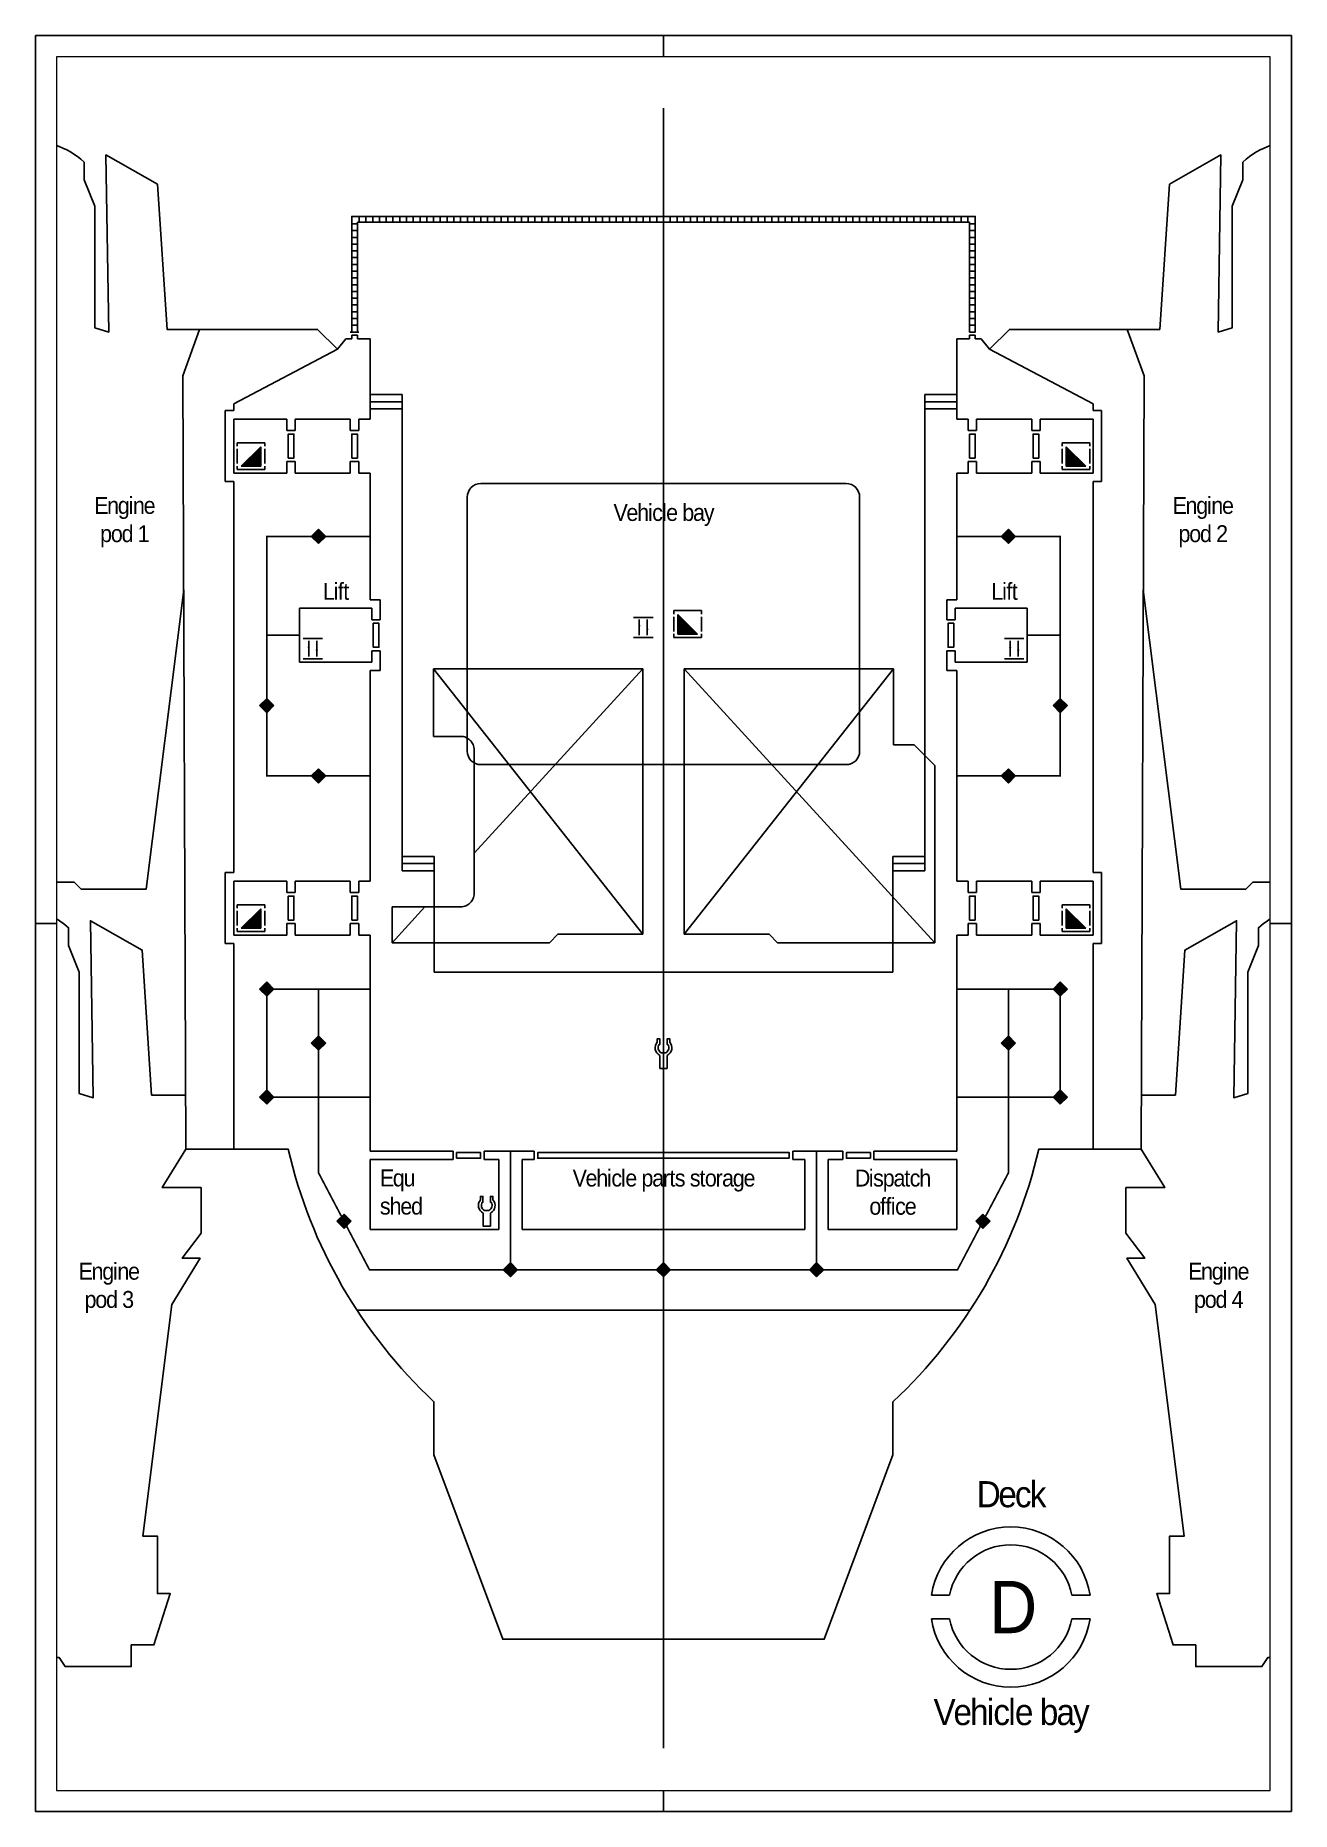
# Paper-space layout 'D' of a CAD drawing. Header units: millimetres. Extents: x -161 to 136, y -76 to 344.
# The model-space entities are those that its viewports show. They can reach past a viewport. Long polylines and large blocks are cut down to what shows.
import ezdxf

# ---------------------------------------------------------------- set-up
doc = ezdxf.new("R2010")
doc.units = ezdxf.units.MM
doc.header["$MEASUREMENT"] = 0
doc.linetypes.add('DASHEDX2', pattern=[1.5, 1, -0.5])
for name, color, linetype in [('2 light', 170, 'DASHEDX2'), ('Deck', 3, 'Continuous'), ('ducts', 91, 'DASHEDX2'), ('hatch', 254, 'Continuous'), ('icons', 4, 'Continuous'), ('squares', 3, 'Continuous'), ('Text', 255, 'Continuous')]:
    doc.layers.add(name, color=color, linetype=linetype)
doc.layers.add('axes', color=140, linetype='Continuous', plot=False)
doc.styles.get("Standard").update_dxf_attribs({"font": 'arial.ttf'})
doc.dimstyles.get("Standard").update_dxf_attribs({"dimtxt": 0.18, "dimasz": 0.18, "dimexe": 0.18, "dimexo": 0.0625, "dimgap": 0.09, "dimtad": 0, "dimtih": 1, "dimtoh": 1, "dimdec": 4, "dimzin": 0, "dimdsep": 46, "dimtxsty": 'Standard', "dimcen": 0.09, "dimadec": 0, "dimazin": 0, "dimtfac": 1, "dimtdec": 4, "dimtofl": 0, "dimtmove": 0, "dimatfit": 3, "dimfxl": 1, "dimtolj": 1, "dimtzin": 0, "dimarcsym": 0})

# ---------------------------------------------------------------- blocks, each defined once
blk = doc.blocks.new('airlock')
at = {"layer": 'icons'}
h = blk.add_hatch(color=256, dxfattribs=at)
h.dxf.hatch_style = 1
h.paths.add_polyline_path([(-577, 202), (577, 202), (-577, 1357)])
for p, q in [((-813, 1380), (-813, 1591)), ((-813, 1591), (813, 1591)), ((-813, 357), (-813, 1234)), ((-577, 202), (-577, 1357)), ((577, 202), (-577, 1357)), ((813, 1380), (813, 1591)), ((813, 357), (813, 1234)), ((-813, 0), (-813, 211)), ((-813, 0), (813, 0)), ((-577, 202), (577, 202)), ((813, 0), (813, 211))]:
    blk.add_line(p, q, dxfattribs=at)
blk = doc.blocks.new('duct point')
at = {"layer": 'squares'}
h = blk.add_hatch(color=256, dxfattribs=at)
h.dxf.hatch_style = 1
h.paths.add_polyline_path([(-424, 424), (0, 0), (424, 424), (0, 849)])
for p, q in [((-424, 424), (0, 849)), ((0, 0), (-424, 424)), ((0, 849), (424, 424)), ((424, 424), (0, 0))]:
    blk.add_line(p, q, dxfattribs=at)
blk = doc.blocks.new('repair')
at = {"layer": 'icons'}
for points in [[(-370, 1546), (-370, 1747), (-221, 1747), (-221, 1409), (-254, 1409)], [(370, 1546), (370, 1747), (221, 1747), (221, 1409), (254, 1409)], [(-214, 768), (-214, 0), (214, 0), (214, 768)], [(131, 924), (-131, 924)]]:
    blk.add_lwpolyline(points, dxfattribs=at)
for radius, start, end in [(496, 138.2643, 244.4825), (319, 142.65951, 245.85282), (319, 294.14718, 37.34049), (496, 295.5175, 41.7357)]:
    blk.add_arc((0, 1216), radius, start, end, dxfattribs=at)
blk = doc.blocks.new('lift')
at = {"layer": 'icons'}
for p, q in [((-576, 1193), (576, 1193)), ((-576, 0), (576, 0))]:
    blk.add_line(p, q, dxfattribs=at)
for points in [[(-237, 1061), (-237, 132)], [(237, 132), (237, 1061)]]:
    blk.add_leader(points, dimstyle='Standard', override={"dimasz": 400}, dxfattribs=at)

msp = doc.modelspace()

# ---------------------------------------------------------------- linework, layer by layer
at = {"layer": '2 light', "ltscale": 4}
for p, q in [((181639, 93281), (169249, 93281)), ((169249, 93281), (181639, 77588)), ((169249, 93281), (169249, 89289)), ((171668, 82388), (181639, 93281)), ((181639, 93281), (181639, 77588)), ((184071, 77588), (184071, 93281)), ((196460, 93281), (184071, 93281)), ((184071, 93281), (198893, 77088)), ((184071, 77588), (196460, 93281)), ((196460, 93281), (196460, 88787)), ((169249, 89289), (170868, 89289)), ((171668, 80007), (171668, 88489)), ((197676, 88787), (196460, 88787)), ((197676, 88787), (198893, 87571)), ((198893, 87571), (198893, 77088)), ((166817, 77088), (166817, 79207)), ((166817, 77088), (168756, 79207)), ((166817, 79207), (170868, 79207))]:
    msp.add_line(p, q, dxfattribs=at)
for points in [[(166817, 77088), (176113, 77088), (176613, 77588), (181639, 77588)], [(184071, 77588), (189097, 77588), (189597, 77088), (198893, 77088)]]:
    msp.add_lwpolyline(points, dxfattribs=at)
for centre, start, end in [((170868, 88489), 0, 90), ((170868, 80007), 270, 0)]:
    msp.add_arc(centre, 800, start, end, dxfattribs=at)
at = {"layer": 'axes'}
msp.add_line((182855, 29460), (182855, 126423), dxfattribs=at)
at = {"layer": 'Deck'}
for p, q in [((164863, 119698), (164863, 120029)), ((165263, 119698), (165263, 120029)), ((165663, 119698), (165663, 120029)), ((166063, 119698), (166063, 120029)), ((166462, 119698), (166462, 120029)), ((166862, 119698), (166862, 120029)), ((167262, 119698), (167262, 120029)), ((167662, 119698), (167662, 120029)), ((168062, 119698), (168062, 120029)), ((168462, 119698), (168462, 120029)), ((168861, 119698), (168861, 120029)), ((169261, 119698), (169261, 120029)), ((169661, 119698), (169661, 120029)), ((170061, 119698), (170061, 120029)), ((170461, 119698), (170461, 120029)), ((170860, 119698), (170860, 120029)), ((171260, 119698), (171260, 120029)), ((171660, 119698), (171660, 120029)), ((172060, 119698), (172060, 120029)), ((172460, 119698), (172460, 120029)), ((172859, 119698), (172859, 120029)), ((173259, 119698), (173259, 120029)), ((173659, 119698), (173659, 120029)), ((174059, 119698), (174059, 120029)), ((174459, 119698), (174459, 120029)), ((174859, 119698), (174859, 120029)), ((175258, 119698), (175258, 120029)), ((175658, 119698), (175658, 120029)), ((176058, 119698), (176058, 120029)), ((176458, 119698), (176458, 120029)), ((176858, 119698), (176858, 120029)), ((177257, 119698), (177257, 120029)), ((177657, 119698), (177657, 120029)), ((178057, 119698), (178057, 120029)), ((178457, 119698), (178457, 120029)), ((178857, 119698), (178857, 120029)), ((179257, 119698), (179257, 120029)), ((179656, 119698), (179656, 120029)), ((180056, 119698), (180056, 120029)), ((180456, 119698), (180456, 120029)), ((180856, 119698), (180856, 120029)), ((181256, 119698), (181256, 120029)), ((181655, 119698), (181655, 120029)), ((182055, 119698), (182055, 120029)), ((182455, 119698), (182455, 120029)), ((182855, 119698), (182855, 120029)), ((183255, 119698), (183255, 120029)), ((183654, 119698), (183654, 120029)), ((184054, 119698), (184054, 120029)), ((184454, 119698), (184454, 120029)), ((184854, 119698), (184854, 120029)), ((185254, 119698), (185254, 120029)), ((185654, 119698), (185654, 120029)), ((186053, 119698), (186053, 120029)), ((186453, 119698), (186453, 120029)), ((186853, 119698), (186853, 120029)), ((187253, 119698), (187253, 120029)), ((187653, 119698), (187653, 120029)), ((188052, 119698), (188052, 120029)), ((188452, 119698), (188452, 120029)), ((188852, 119698), (188852, 120029)), ((189252, 119698), (189252, 120029)), ((189652, 119698), (189652, 120029)), ((190051, 119698), (190051, 120029)), ((190451, 119698), (190451, 120029)), ((190851, 119698), (190851, 120029)), ((191251, 119698), (191251, 120029)), ((191651, 119698), (191651, 120029)), ((192051, 119698), (192051, 120029)), ((192450, 119698), (192450, 120029)), ((192850, 119698), (192850, 120029)), ((193250, 119698), (193250, 120029)), ((193650, 119698), (193650, 120029)), ((194050, 119698), (194050, 120029)), ((194449, 119698), (194449, 120029)), ((194849, 119698), (194849, 120029)), ((195249, 119698), (195249, 120029)), ((195649, 119698), (195649, 120029)), ((196049, 119698), (196049, 120029)), ((196448, 119698), (196448, 120029)), ((196848, 119698), (196848, 120029)), ((197248, 119698), (197248, 120029)), ((197648, 119698), (197648, 120029)), ((198048, 119698), (198048, 120029)), ((198448, 119698), (198448, 120029)), ((198847, 119698), (198847, 120029)), ((199247, 119698), (199247, 120029)), ((199647, 119698), (199647, 120029)), ((200047, 119698), (200047, 120029)), ((200447, 119698), (200447, 120029)), ((200846, 119698), (200846, 120029)), ((164426, 119592), (164758, 119592)), ((164426, 119193), (164758, 119193)), ((164426, 118793), (164758, 118793)), ((164795, 119698), (165052, 119698)), ((200952, 119592), (201283, 119592)), ((200952, 119193), (201283, 119193)), ((200952, 118793), (201283, 118793)), ((164426, 118393), (164758, 118393)), ((164426, 117993), (164758, 117993)), ((200952, 118393), (201283, 118393)), ((200952, 117993), (201283, 117993)), ((164426, 117593), (164758, 117593)), ((164426, 117194), (164758, 117194)), ((164426, 116794), (164758, 116794)), ((200952, 117593), (201283, 117593)), ((200952, 117194), (201283, 117194)), ((200952, 116794), (201283, 116794)), ((164426, 116394), (164758, 116394)), ((164426, 115994), (164758, 115994)), ((164426, 115594), (164758, 115594)), ((200952, 116394), (201283, 116394)), ((200952, 115994), (201283, 115994)), ((200952, 115594), (201283, 115594)), ((164426, 115195), (164758, 115195)), ((164426, 114795), (164758, 114795)), ((200952, 115195), (201283, 115195)), ((200952, 114795), (201283, 114795)), ((164426, 114395), (164758, 114395)), ((164426, 113995), (164758, 113995)), ((164426, 113595), (164758, 113595)), ((200952, 114395), (201283, 114395)), ((200952, 113995), (201283, 113995)), ((200952, 113595), (201283, 113595)), ((164426, 112796), (164081, 112796)), ((164341, 113195), (164426, 113195)), ((164758, 113195), (164426, 113195)), ((164758, 113002), (164426, 113002)), ((164426, 113002), (164426, 112796)), ((164758, 113195), (164843, 113195)), ((164758, 112796), (164758, 113002)), ((164758, 112796), (165522, 112796)), ((165522, 108047), (165522, 112796)), ((200952, 112796), (200188, 112796)), ((200188, 108047), (200188, 112796)), ((201283, 113195), (200952, 113195)), ((201283, 113002), (200952, 113002)), ((200952, 113002), (200952, 112796)), ((201283, 112796), (201283, 113002)), ((201629, 112796), (201283, 112796)), ((163580, 112178), (157452, 108946)), ((202130, 112178), (208257, 108946)), ((165522, 109509), (167410, 109509)), ((167410, 109509), (167410, 81332)), ((198299, 109509), (198299, 81332)), ((200188, 109509), (198299, 109509)), ((156950, 108549), (156950, 104356)), ((156950, 108549), (157452, 108549)), ((157452, 108946), (157452, 108549)), ((165522, 109077), (167410, 109077)), ((165522, 108645), (167410, 108645)), ((200188, 109077), (198299, 109077)), ((200188, 108645), (198299, 108645)), ((208257, 108946), (208257, 108549)), ((208759, 108549), (208257, 108549)), ((208759, 108549), (208759, 104356)), ((157452, 108047), (160585, 108047)), ((157452, 108047), (157452, 104858)), ((160585, 108047), (160585, 107368)), ((160585, 107368), (161087, 107368)), ((161087, 108047), (164341, 108047)), ((161087, 108047), (161087, 107368)), ((164341, 108047), (164341, 107368)), ((164341, 107368), (164843, 107368)), ((164843, 108047), (164843, 107368)), ((164843, 108047), (165522, 108047)), ((200867, 108047), (200188, 108047)), ((200867, 108047), (200867, 107368)), ((201369, 107368), (200867, 107368)), ((201369, 108047), (201369, 107368)), ((204623, 108047), (201369, 108047)), ((204623, 108047), (204623, 107368)), ((205125, 107368), (204623, 107368)), ((208257, 108047), (205125, 108047)), ((205125, 108047), (205125, 107368)), ((208257, 108047), (208257, 104858)), ((160585, 105536), (160585, 104858)), ((160585, 105536), (161087, 105536)), ((161087, 105536), (161087, 104858)), ((164341, 105536), (164341, 104858)), ((164341, 105536), (164843, 105536)), ((164843, 105536), (164843, 104858)), ((201369, 105536), (200867, 105536)), ((200867, 105536), (200867, 104858)), ((201369, 105536), (201369, 104858)), ((205125, 105536), (204623, 105536)), ((204623, 105536), (204623, 104858)), ((205125, 105536), (205125, 104858)), ((156950, 104356), (157452, 104356)), ((160585, 104858), (157452, 104858)), ((157452, 104356), (157452, 81236)), ((164341, 104858), (161087, 104858)), ((164843, 104858), (165522, 104858)), ((165522, 97368), (165522, 104858)), ((172058, 104237), (193651, 104237)), ((200188, 97368), (200188, 104858)), ((200867, 104858), (200188, 104858)), ((201369, 104858), (204623, 104858)), ((205125, 104858), (208257, 104858)), ((208759, 104356), (208257, 104356)), ((208257, 104356), (208257, 81236)), ((171258, 88418), (171258, 103437)), ((194451, 88418), (194451, 103437)), ((161346, 93677), (161346, 96866)), ((161346, 96866), (165611, 96866)), ((165522, 97368), (166112, 97368)), ((165611, 96866), (165611, 96187)), ((166112, 97368), (166112, 96187)), ((199597, 97368), (199597, 96187)), ((200188, 97368), (199597, 97368)), ((204363, 96866), (200099, 96866)), ((200099, 96866), (200099, 96187)), ((204363, 93677), (204363, 96866)), ((165611, 96187), (166112, 96187)), ((200099, 96187), (199597, 96187)), ((165611, 93677), (161346, 93677)), ((165611, 94355), (165611, 93677)), ((165611, 94355), (166112, 94355)), ((166112, 94355), (166112, 93175)), ((199597, 94355), (199597, 93175)), ((200099, 94355), (199597, 94355)), ((200099, 94355), (200099, 93677)), ((200099, 93677), (204363, 93677)), ((165522, 93175), (166112, 93175)), ((165522, 80734), (165522, 93175)), ((200188, 93175), (199597, 93175)), ((200188, 80734), (200188, 93175)), ((172058, 87618), (193651, 87618)), ((167410, 82196), (169299, 82196)), ((169299, 82196), (169299, 75352)), ((198299, 82196), (196411, 82196)), ((196411, 82196), (196411, 75352)), ((156950, 81236), (156950, 77043)), ((156950, 81236), (157452, 81236)), ((167410, 81764), (169299, 81764)), ((167410, 81332), (169299, 81332)), ((198299, 81764), (196411, 81764)), ((198299, 81332), (196411, 81332)), ((208759, 81236), (208257, 81236)), ((208759, 81236), (208759, 77043)), ((157452, 80734), (160585, 80734)), ((157452, 80734), (157452, 77544)), ((160585, 80734), (160585, 80055)), ((160585, 80055), (161087, 80055)), ((161087, 80734), (164341, 80734)), ((161087, 80734), (161087, 80055)), ((164341, 80734), (164341, 80055)), ((164341, 80055), (164843, 80055)), ((164843, 80734), (164843, 80055)), ((164843, 80734), (165522, 80734)), ((200867, 80734), (200188, 80734)), ((200867, 80734), (200867, 80055)), ((201369, 80055), (200867, 80055)), ((204623, 80734), (201369, 80734)), ((201369, 80734), (201369, 80055)), ((204623, 80734), (204623, 80055)), ((205125, 80055), (204623, 80055)), ((208257, 80734), (205125, 80734)), ((205125, 80734), (205125, 80055)), ((208257, 80734), (208257, 77544)), ((160585, 78223), (160585, 77544)), ((160585, 78223), (161087, 78223)), ((161087, 78223), (161087, 77544)), ((164341, 78223), (164341, 77544)), ((164341, 78223), (164843, 78223)), ((164843, 78223), (164843, 77544)), ((201369, 78223), (200867, 78223)), ((200867, 78223), (200867, 77544)), ((201369, 78223), (201369, 77544)), ((205125, 78223), (204623, 78223)), ((204623, 78223), (204623, 77544)), ((205125, 78223), (205125, 77544)), ((156950, 77043), (157452, 77043)), ((160585, 77544), (157452, 77544)), ((157452, 77043), (157452, 64882)), ((164341, 77544), (161087, 77544)), ((164843, 77544), (165522, 77544)), ((165522, 77544), (165522, 64767)), ((200867, 77544), (200188, 77544)), ((200188, 77544), (200188, 64767)), ((201369, 77544), (204623, 77544)), ((205125, 77544), (208257, 77544)), ((208759, 77043), (208257, 77043)), ((208257, 77043), (208257, 64882)), ((196411, 75352), (169299, 75352)), ((165522, 64767), (170418, 64767)), ((165522, 60140), (165522, 64266)), ((170418, 64266), (165522, 64266)), ((170418, 64266), (170418, 64767)), ((172250, 64266), (172250, 64767)), ((172250, 64767), (175216, 64767)), ((172250, 64266), (173116, 64266)), ((173116, 64266), (173116, 60140)), ((174494, 60140), (174494, 64266)), ((174494, 64266), (175216, 64266)), ((175216, 64266), (175216, 64767)), ((190494, 64266), (190494, 64767)), ((193460, 64767), (190494, 64767)), ((191216, 64266), (190494, 64266)), ((191216, 60140), (191216, 64266)), ((193460, 64266), (192594, 64266)), ((192594, 64266), (192594, 60140)), ((193460, 64266), (193460, 64767)), ((200188, 64767), (195291, 64767)), ((195291, 64266), (195291, 64767)), ((195291, 64266), (200188, 64266)), ((200188, 60140), (200188, 64266)), ((165522, 60140), (173116, 60140)), ((174494, 60140), (191216, 60140)), ((192594, 60140), (200188, 60140)), ((200976, 55360), (164734, 55360))]:
    msp.add_line(p, q, dxfattribs=at)
for points in [[(164081, 112796), (163580, 112178), (162403, 113354), (153513, 113354), (152945, 121928), (149897, 123662), (150062, 113195), (149232, 113446), (149232, 120630), (148603, 122199), (148603, 123245, 0.2016048), (144912, 124528)], [(201629, 112796), (202130, 112178), (203306, 113354), (212196, 113354), (212765, 121928), (215812, 123662), (215648, 113195), (216477, 113446), (216477, 120630), (217107, 122199), (217107, 123245, -0.2016048), (220797, 124528)], [(154610, 68079), (152594, 68079), (152026, 76653), (148978, 78387), (149143, 67920), (148313, 68171), (148313, 75355), (147684, 76924), (147684, 77970, 0.1545001), (144912, 79227)], [(211100, 68079), (213115, 68079), (213684, 76653), (216731, 78387), (216567, 67920), (217396, 68171), (217396, 75355), (218026, 76924), (218026, 77970, -0.1545001), (220797, 79227)], [(220797, 34823), (218574, 34823), (218231, 34290), (214322, 34290), (214322, 35575), (212980, 35575), (212018, 38612), (212771, 38612), (212771, 42012), (213639, 42012), (211927, 55699), (210249, 58439), (211307, 58439), (210189, 59915), (210189, 62608), (212485, 62608), (211087, 64882), (205040, 64882, -0.1492089), (196423, 49951), (196423, 46809), (192359, 35910), (182855, 35910), (173350, 35910), (169286, 46809), (169286, 49951, -0.1492089), (160670, 64882), (154622, 64882), (153225, 62608), (155520, 62608), (155520, 59915), (154403, 58439), (155460, 58439), (153783, 55699), (152070, 42012), (152938, 42012), (152938, 38612), (153692, 38612), (152730, 35575), (151388, 35575), (151388, 34290), (147478, 34290), (147136, 34823), (144912, 34823)]]:
    msp.add_lwpolyline(points, format="xyb", dxfattribs=at)
for points in [[(182855, 120029), (164426, 120029), (164426, 119698)], [(164758, 120029), (164426, 120029), (164426, 113195), (164758, 113195), (164758, 119698)], [(182855, 120029), (201283, 120029), (201283, 119698)], [(200952, 120029), (201283, 120029), (201283, 113195), (200952, 113195), (200952, 119698)], [(164758, 119698), (182855, 119698)], [(200952, 119698), (182855, 119698)], [(154622, 64882), (154441, 110611), (155434, 113354)], [(211087, 64882), (211269, 110611), (210275, 113354)], [(144912, 80677), (148007, 80677), (148420, 80265), (152276, 80265), (154491, 97949)], [(220797, 80677), (217702, 80677), (217290, 80265), (213434, 80265), (211219, 97949)]]:
    msp.add_lwpolyline(points, dxfattribs=at)
for points in [[(160670, 105743), (160670, 107162), (161002, 107162), (161002, 105743)], [(164426, 105743), (164426, 107162), (164758, 107162), (164758, 105743)], [(201283, 105743), (201283, 107162), (200952, 107162), (200952, 105743)], [(205039, 105743), (205039, 107162), (204708, 107162), (204708, 105743)], [(165696, 94562), (165696, 95981), (166027, 95981), (166027, 94562)], [(200014, 94562), (200014, 95981), (199682, 95981), (199682, 94562)], [(160670, 78429), (160670, 79849), (161002, 79849), (161002, 78429)], [(164426, 78429), (164426, 79849), (164758, 79849), (164758, 78429)], [(201283, 78429), (201283, 79849), (200952, 79849), (200952, 78429)], [(205039, 78429), (205039, 79849), (204708, 79849), (204708, 78429)], [(170624, 64351), (172044, 64351), (172044, 64682), (170624, 64682)], [(190288, 64351), (175422, 64351), (175422, 64682), (190288, 64682)], [(195085, 64351), (193666, 64351), (193666, 64682), (195085, 64682)]]:
    msp.add_lwpolyline(points, close=True, dxfattribs=at)
for centre, start, end in [((172058, 103437), 90, 180), ((193651, 103437), 360, 90), ((172058, 88418), 180, 270), ((193651, 88418), 270, 360)]:
    msp.add_arc(centre, 800, start, end, dxfattribs=at)
at = {"layer": 'ducts', "const_width": 100}
for points in [[(165522, 101113), (159399, 101113), (159399, 86954), (165522, 86954)], [(200188, 101113), (206310, 101113), (206310, 86954), (200188, 86954)], [(161346, 95271), (159399, 95271)], [(204363, 95271), (206310, 95271)], [(165522, 74350), (159399, 74350), (159399, 67962), (165522, 67962)], [(162460, 74350), (162460, 63488), (165476, 57750), (182855, 57750)], [(203249, 74350), (203249, 63488), (200234, 57750), (182855, 57750)], [(200188, 74350), (206310, 74350), (206310, 67962), (200188, 67962)], [(173805, 57750), (173805, 64767)], [(191905, 57750), (191905, 64767)]]:
    msp.add_lwpolyline(points, dxfattribs=at)

# ---------------------------------------------------------------- block references
at = {"layer": 'Deck'}
for p in [(162460, 100688), (159399, 90689), (162460, 86530), (159399, 73926), (162460, 70732), (159399, 67537), (163968, 60195), (173805, 57326)]:
    msp.add_blockref('duct point', p, dxfattribs=at)
at = {"layer": 'Deck', "xscale": -1}
for p in [(203249, 100688), (206310, 90689), (203249, 86530), (206310, 73926), (203249, 70732), (206310, 67537), (201741, 60195), (182855, 57326), (191905, 57326)]:
    msp.add_blockref('duct point', p, dxfattribs=at)
at = {"layer": 'hatch', "xscale": -1}
for p in [(158465, 105058), (158465, 77744)]:
    msp.add_blockref('airlock', p, dxfattribs=at)
at = {"layer": 'hatch'}
for name, p in [('airlock', (207245, 105058)), ('airlock', (184286, 95132)), ('lift', (181661, 95132)), ('lift', (162122, 93877)), ('lift', (203587, 93877)), ('airlock', (207245, 77744))]:
    msp.add_blockref(name, p, dxfattribs=at)
at = {"layer": 'icons'}
for p in [(182855, 69661), (172406, 60340)]:
    msp.add_blockref('repair', p, dxfattribs=at)

# ---------------------------------------------------------------- texts
at = {"layer": 'Text', "char_height": 1000}
for s, insert, attachment_point in [('{\\fOCR-A|b0|i0|c0|p50;\\W0.95;\\T0.9;Engine\\Ppod 1}', (150979, 103442), 2), ('{\\fOCR-A|b0|i0|c0|p50;\\W0.95;\\T0.9;Vehicle bay}', (182855, 103026), 2), ('{\\fOCR-A|b0|i0|c0|p50;\\W0.95;\\T0.9;Engine\\Ppod 2}', (214731, 103442), 2), ('\\pxsm0.7;{\\fOCR-A|b0|i0|c0|p50;\\W0.95;\\T0.9;Lift}', (163478, 98365), 2), ('\\pxsm0.7;{\\fOCR-A|b0|i0|c0|p50;\\W0.95;\\T0.9;Lift}', (202999, 98365), 2), ('{\\fOCR-A|b0|i0|c0|p50;\\W0.95;\\T0.9;Equ\\Pshed}', (166089, 62343), 4), ('{\\fOCR-A|b0|i0|c0|p50;\\W0.95;\\T0.9;Vehicle parts storage}', (182855, 63676), 2), ('{\\fOCR-A|b0|i0|c0|p50;\\W0.95;\\T0.9;Dispatch\\Poffice}', (196391, 63676), 2), ('{\\fOCR-A|b0|i0|c0|p50;\\W0.95;\\T0.9;Engine\\Ppod 3}', (150059, 58167), 2), ('{\\fOCR-A|b0|i0|c0|p50;\\W0.95;\\T0.9;Engine\\Ppod 4}', (215650, 58167), 2)]:
    msp.add_mtext_dynamic_manual_height_columns(s, width=12102.49, gutter_width=1, heights=[0], dxfattribs=dict(at, insert=insert, attachment_point=attachment_point))

psp = doc.layouts.new('D')

# ---------------------------------------------------------------- linework, layer by layer
at = {"layer": 'Deck'}
for p, q in [((-12.27, 344.19), (-12.27, 339.19)), ((-160.77, 134.19), (-155.77, 134.19)), ((136.23, 134.19), (131.23, 134.19)), ((51.12, -24.67), (55.39, -24.67)), ((84.33, -24.67), (88.6, -24.67)), ((51.12, -30.25), (55.39, -30.25)), ((84.33, -30.25), (88.6, -30.25)), ((-12.27, -75.81), (-12.27, -70.81))]:
    psp.add_line(p, q, dxfattribs=at)
psp.add_lwpolyline([(-160.77, -75.81), (136.23, -75.81), (136.23, 344.19), (-160.77, 344.19)], close=True, dxfattribs=at)
for radius, start, end in [(18.95, 8.4796, 171.5204), (14.73, 10.9315, 169.0685), (18.95, 188.4796, 351.5204), (14.73, 190.9315, 349.0685)]:
    psp.add_arc((69.86, -27.46), radius, start, end, dxfattribs=at)

# ---------------------------------------------------------------- texts
at = {"layer": 'Text', "insert": (69.86, -27.46), "attachment_point": 5}
for s, char_height in [('{\\fOCR-A|b0|i0|c0|p50;\\W0.95;\\T0.9;Deck\\P\\P\\P\\P\\PVehicle bay}', 6.1799), ('{\\fOCR-A|b0|i0|c0|p50;\\W0.95;\\T0.9;D}', 12.3597)]:
    psp.add_mtext_dynamic_manual_height_columns(s, width=113.7886, gutter_width=0.00412, heights=[0], dxfattribs=dict(at, char_height=char_height))

# ---------------------------------------------------------------- viewports
at = {"layer": 'Deck'}
psp.add_viewport(center=(-12.27, 134.19), size=(287, 410), view_center_point=(182854.82, 78225.17), view_height=102500, dxfattribs=at)

doc.saveas('drawing.dxf')
